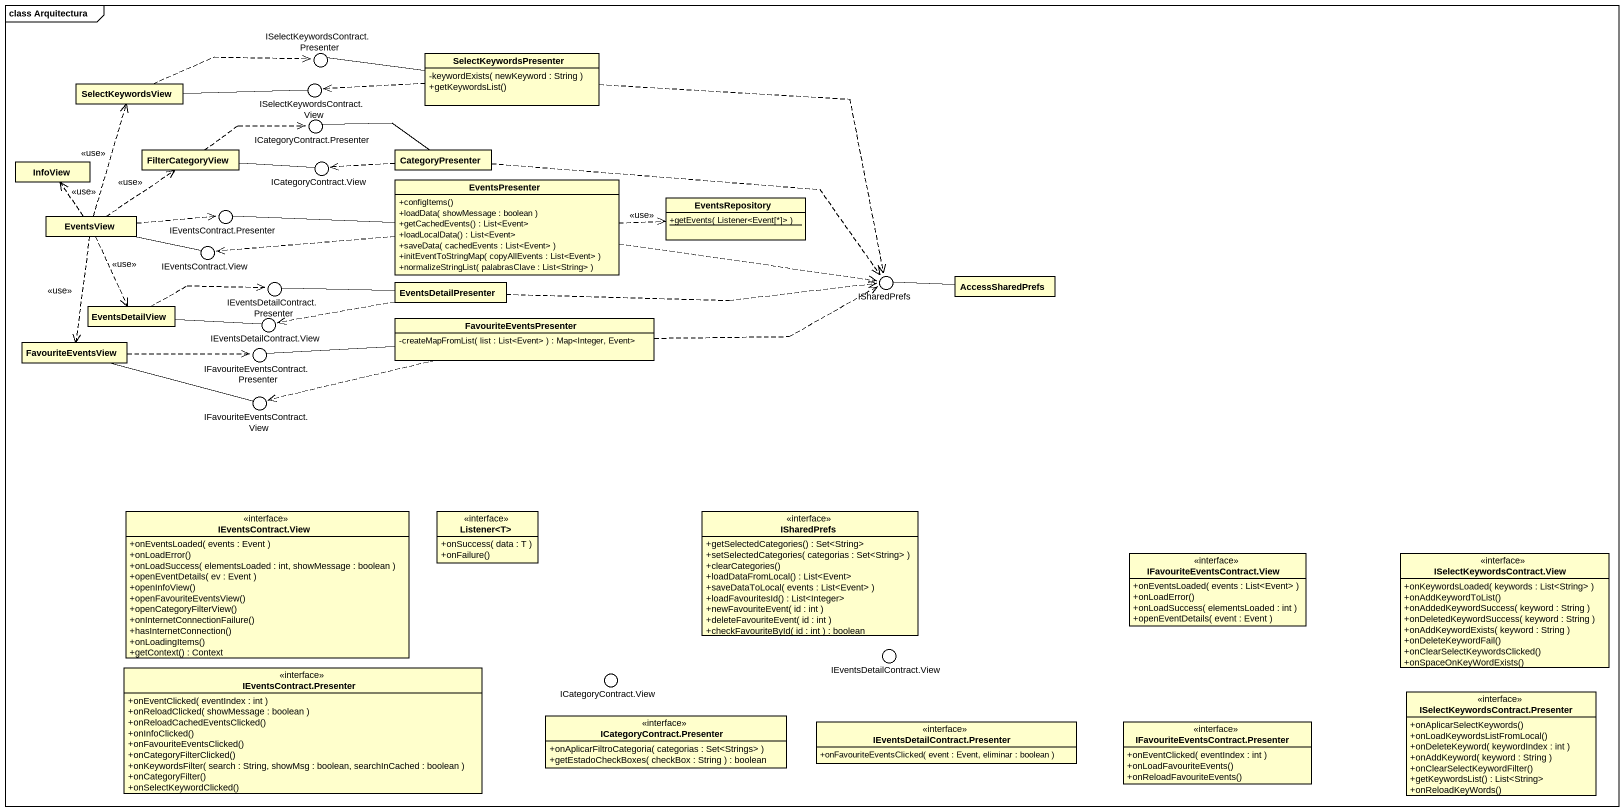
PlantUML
@startuml
mainframe class Arquitectura
allowmixing
hide circle
hide empty members
skinparam classAttributeIconSize 0
() "ISelectKeywordsContract.Presenter" as ISelectKeywordsContract
class SelectKeywordsPresenter {
  -keywordExists( newKeyword : String )
  +getKeywordsList()
}
class SelectKeywordsView
() "ISelectKeywordsContract.View" as ISelectKeywordsContract_View
() "ICategoryContract.Presenter" as ICategoryContract_Presenter
class InfoView
class FilterCategoryView
() "ICategoryContract.View" as ICategoryContract_View
class CategoryPresenter
() "IEventsContract.Presenter" as IEventsContract_Presenter
class EventsPresenter {
  +configItems()
  +loadData( showMessage : boolean )
  +getCachedEvents() : List<Event>
  +loadLocalData() : List<Event>
  +saveData( cachedEvents : List<Event> )
  +initEventToStringMap( copyAllEvents : List<Event> )
  +normalizeStringList( palabrasClave : List<String> )
}
class EventsRepository {
  {static} +getEvents( Listener<Event[*]> )
}
class EventsView
() "IEventsContract.View" as IEventsContract_View
() "IEventsDetailContract.Presenter" as IEventsDetailContract
class EventsDetailPresenter
() ISharedPrefs
class AccessSharedPrefs
class EventsDetailView
() "IEventsDetailContract.View" as IEventsDetailContract_View
class FavouriteEventsPresenter {
  -createMapFromList( list : List<Event> ) : Map<Integer, Event>
}
class FavouriteEventsView
() "IFavouriteEventsContract.Presenter" as IFavouriteEventsContract
() "IFavouriteEventsContract.View" as IFavouriteEventsContract_2
interface "IEventsContract.View" as IEventsContract_View_2 {
  +onEventsLoaded( events : Event )
  +onLoadError()
  +onLoadSuccess( elementsLoaded : int, showMessage : boolean )
  +openEventDetails( ev : Event )
  +openInfoView()
  +openFavouriteEventsView()
  +openCategoryFilterView()
  +onInternetConnectionFailure()
  +hasInternetConnection()
  +onLoadingItems()
  +getContext() : Context
}
interface "Listener<T>" as Listener_T {
  +onSuccess( data : T )
  +onFailure()
}
interface "ISharedPrefs" as ISharedPrefs_2 {
  +getSelectedCategories() : Set<String>
  +setSelectedCategories( categorias : Set<String> )
  +clearCategories()
  +loadDataFromLocal() : List<Event>
  +saveDataToLocal( events : List<Event> )
  +loadFavouritesId() : List<Integer>
  +newFavouriteEvent( id : int )
  +deleteFavouriteEvent( id : int )
  +checkFavouriteById( id : int ) : boolean
}
interface "IFavouriteEventsContract.View" as IFavouriteEventsContract_3 {
  +onEventsLoaded( events : List<Event> )
  +onLoadError()
  +onLoadSuccess( elementsLoaded : int )
  +openEventDetails( event : Event )
}
interface "ISelectKeywordsContract.View" as ISelectKeywordsContract_View_2 {
  +onKeywordsLoaded( keywords : List<String> )
  +onAddKeywordToList()
  +onAddedKeywordSuccess( keyword : String )
  +onDeletedKeywordSuccess( keyword : String )
  +onAddKeywordExists( keyword : String )
  +onDeleteKeywordFail()
  +onClearSelectKeywordsClicked()
  +onSpaceOnKeyWordExists()
}
interface "IEventsContract.Presenter" as IEventsContract_Presenter_2 {
  +onEventClicked( eventIndex : int )
  +onReloadClicked( showMessage : boolean )
  +onReloadCachedEventsClicked()
  +onInfoClicked()
  +onFavouriteEventsClicked()
  +onCategoryFilterClicked()
  +onKeywordsFilter( search : String, showMsg : boolean, searchInCached : boolean )
  +onCategoryFilter()
  +onSelectKeywordClicked()
}
() "ICategoryContract.View" as ICategoryContract_View_2
() "IEventsDetailContract.View" as IEventsDetailContract_View_2
interface "ICategoryContract.Presenter" as ICategoryContract_Presenter_2 {
  +onAplicarFiltroCategoria( categorias : Set<Strings> )
  +getEstadoCheckBoxes( checkBox : String ) : boolean
}
interface "ISelectKeywordsContract.Presenter" as ISelectKeywordsContract_2 {
  +onAplicarSelectKeywords()
  +onLoadKeywordsListFromLocal()
  +onDeleteKeyword( keywordIndex : int )
  +onAddKeyword( keyword : String )
  +onClearSelectKeywordFilter()
  +getKeywordsList() : List<String>
  +onReloadKeyWords()
}
interface "IEventsDetailContract.Presenter" as IEventsDetailContract_2 {
  +onFavouriteEventsClicked( event : Event, eliminar : boolean )
}
interface "IFavouriteEventsContract.Presenter" as IFavouriteEventsContract_4 {
  +onEventClicked( eventIndex : int )
  +onLoadFavouriteEvents()
  +onReloadFavouriteEvents()
}
SelectKeywordsPresenter -left- ISelectKeywordsContract
SelectKeywordsPresenter .left.> ISelectKeywordsContract_View
SelectKeywordsPresenter .right.> ISharedPrefs
SelectKeywordsView .right.> ISelectKeywordsContract
SelectKeywordsView -right- ISelectKeywordsContract_View
FilterCategoryView .right.> ICategoryContract_Presenter
FilterCategoryView -right- ICategoryContract_View
CategoryPresenter -left- ICategoryContract_Presenter
CategoryPresenter .left.> ICategoryContract_View
CategoryPresenter .right.> ISharedPrefs
EventsPresenter -left- IEventsContract_Presenter
EventsPresenter .right.> EventsRepository : <<use>>
EventsPresenter .left.> IEventsContract_View
EventsPresenter .right.> ISharedPrefs
EventsView .up.> SelectKeywordsView : <<use>>
EventsView .up.> InfoView : <<use>>
EventsView .up.> FilterCategoryView : <<use>>
EventsView .right.> IEventsContract_Presenter
EventsView -right- IEventsContract_View
EventsView ..> EventsDetailView : <<use>>
EventsView ..> FavouriteEventsView : <<use>>
EventsDetailPresenter -left- IEventsDetailContract
EventsDetailPresenter .right.> ISharedPrefs
EventsDetailPresenter .left.> IEventsDetailContract_View
AccessSharedPrefs -left- ISharedPrefs
EventsDetailView .right.> IEventsDetailContract
EventsDetailView -right- IEventsDetailContract_View
FavouriteEventsPresenter .right.> ISharedPrefs
FavouriteEventsPresenter -left- IFavouriteEventsContract
FavouriteEventsPresenter .left.> IFavouriteEventsContract_2
FavouriteEventsView .right.> IFavouriteEventsContract
FavouriteEventsView -right- IFavouriteEventsContract_2
@enduml
